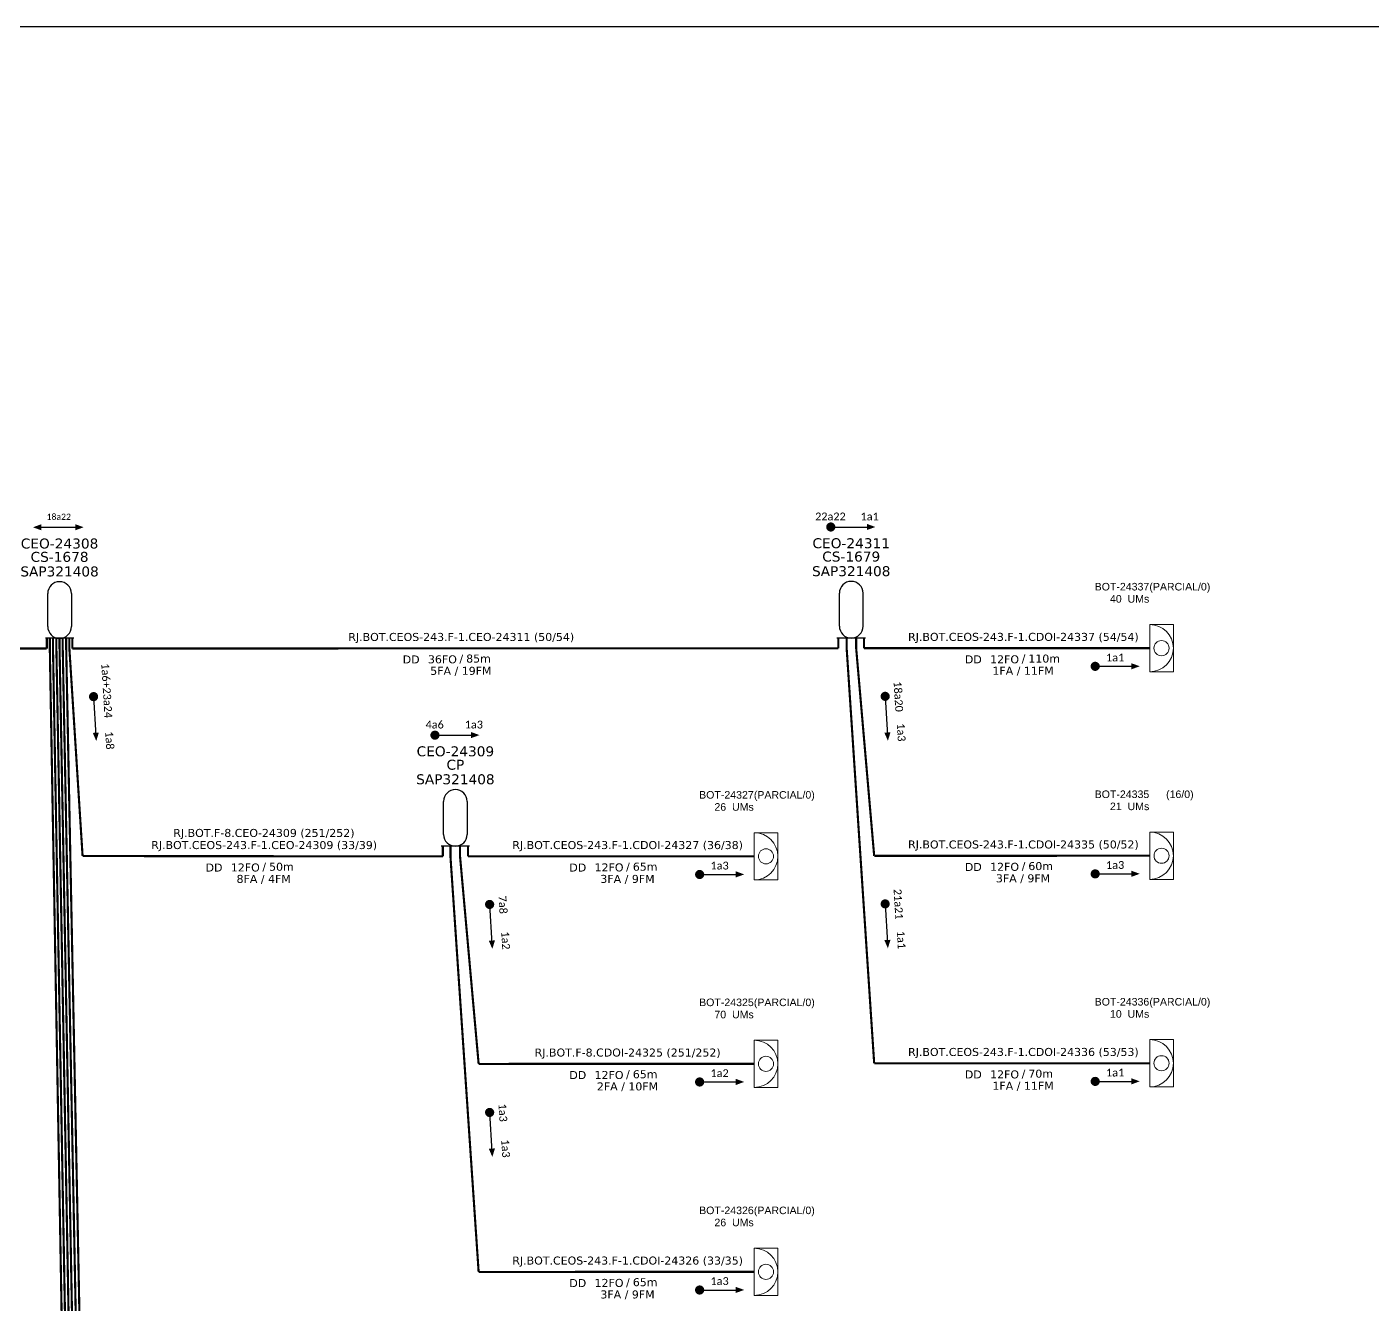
# Model space of a CAD drawing. Extents: x 890 to 4090, y 1694 to 3298.
# Drawn here: x 1332 to 1514.3, y 2115 to 2288.1 of the extents above; entities that cross this region are included whole.
import ezdxf
from ezdxf.enums import TextEntityAlignment as Align

# ---------------------------------------------------------------- set-up
doc = ezdxf.new("R2010")
doc.units = 0
doc.header["$MEASUREMENT"] = 0
doc.layers.get('0').update_dxf_attribs({"linetype": 'CONTINUOUS'})
for name, color, linetype, lineweight in [("20.0-LEGENDA DOS CDO'S", 1, 'CONTINUOUS', 0), ('20.1-CDO_INTERIOR', 1, 'CONTINUOUS', 0), ('40.1-ETIQUETAS', 1, 'CONTINUOUS', 20)]:
    doc.layers.add(name, color=color, linetype=linetype, lineweight=lineweight)
for name, color, linetype in [('20.4-CEOS', 1, 'CONTINUOUS'), ('CAP a instalar', 1, 'CONTINUOUS'), ('SETA', 7, 'CONTINUOUS'), ('UNIFILAR', 7, 'CONTINUOUS')]:
    doc.layers.add(name, color=color, linetype=linetype)
doc.styles.add('ARIAL', font='arial.ttf')
doc.styles.add('siredit', font='verdana.ttf')

# ---------------------------------------------------------------- blocks, each defined once
blk = doc.blocks.new('SAN')
at = {"layer": 'SETA'}
blk.add_lwpolyline([(-2.58, 0), (6.02, 0)], dxfattribs=at)
for points in [[(-2.1, -0.66), (-3.93, 0), (-2.1, 0.67)], [(5.33, 0.68), (7.16, 0.01), (5.33, -0.65)]]:
    blk.add_solid(points, dxfattribs=at)
blk = doc.blocks.new('ETIQUETA_RS5F')
at = {"layer": '40.1-ETIQUETAS', "color": 0, "style": 'siredit'}
blk.add_text('/', height=1.5, dxfattribs=at).set_placement((1.55, -1.95), align=Align.MIDDLE_RIGHT)
for tag, p in [('ETIQUETA_R_SECUNDARIA', (1.18, 2.1)), ('ETIQUETA_R_PRIMARIA', (1.18, 4.1)), ('F_ATIVAS/F_MORTAS', (1.11, -4.24))]:
    blk.add_attdef(tag, text='', height=1.5, dxfattribs=at).set_placement(p, align=Align.MIDDLE_CENTER)
for tag, p in [('TIPO_CABO', (-6.62, -2.12)), ('CAP_CABO', (0.37, -2.09))]:
    blk.add_attdef(tag, text='', height=1.5, dxfattribs=at).set_placement(p, align=Align.MIDDLE_RIGHT)
blk.add_attdef('METROS', text='', height=1.5, dxfattribs=at).set_placement((2.11, -1.95), align=Align.MIDDLE_LEFT)
for tag, p in [('FUSÃO_1', (0.82, -8.39)), ('FUSÃO_2', (0.82, -10.6)), ('FUSÃO_3', (0.82, -12.93)), ('FUSÃO_4', (0.82, -15.14)), ('FUSÃO_5', (0.82, -17.16))]:
    blk.add_attdef(tag, text='', height=1.5, dxfattribs=at).set_placement(p, align=Align.CENTER)
blk = doc.blocks.new('CDOI_INT')
at = {"layer": '20.1-CDO_INTERIOR', "color": 0, "lineweight": 18}
blk.add_lwpolyline([(4.25, -4.25), (4.25, 4.25), (0, 4.25), (0, -4.25)], close=True, dxfattribs=at)
blk.add_circle((2.12, 0), 1.36, dxfattribs=at)
blk.add_arc((0, 0), 4.25, 270, 90, dxfattribs=at)
at = {"layer": "20.0-LEGENDA DOS CDO'S", "color": 0, "style": 'ARIAL'}
for tag, p in [('CDO_N', (-0.08, 10.38)), ('SPLITER_1', (21.18, 10.38)), ('SPLITER_2', (21.19, 8.68)), ('SAP', (-0.08, 6.23)), ('SURVEY', (-0.08, 8.2)), ('1:XX', (5.94, -2.22)), ('UMS', (5.94, -4.24))]:
    blk.add_attdef(tag, p, '', height=1.36, dxfattribs=at)
blk.add_attdef('FIBRAS_UTILIZADAS', text='', height=1.36, dxfattribs=at).set_placement((15.34, 10.38), align=Align.CENTER)

msp = doc.modelspace()

# ---------------------------------------------------------------- linework, layer by layer
msp.add_lwpolyline([(890.38, 1694.07), (1728.95, 1694.07), (1728.95, 2288.07), (890.38, 2288.07), (890.38, 1694.07)])
at = {"const_width": 0.62, "elevation": 2.2}
for points in [[(1440.63, 2220.3, 1), (1441.25, 2220.3, 1)], [(1476.46, 2201.42, 1), (1477.08, 2201.42, 1)], [(1341.02, 2197.62, 1), (1341.06, 2197, 1)], [(1448.29, 2197.66, 1), (1448.33, 2197.04, 1)], [(1386.99, 2192.09, 1), (1387.61, 2192.09, 1)], [(1422.86, 2173.21, 1), (1423.48, 2173.21, 1)], [(1476.46, 2173.29, 1), (1477.08, 2173.29, 1)], [(1394.69, 2169.46, 1), (1394.73, 2168.84, 1)], [(1448.29, 2169.53, 1), (1448.33, 2168.92, 1)], [(1422.86, 2145.09, 1), (1423.48, 2145.09, 1)], [(1476.46, 2145.17, 1), (1477.08, 2145.17, 1)], [(1394.69, 2141.27, 1), (1394.73, 2140.65, 1)], [(1422.86, 2116.9, 1), (1423.48, 2116.9, 1)]]:
    msp.add_lwpolyline(points, format="xyb", close=True, dxfattribs=at)
at = {"layer": '20.1-CDO_INTERIOR', "color": 1, "lineweight": 18, "elevation": 2.2}
msp.add_lwpolyline([(1487.36, 2172.55), (1487.36, 2178.95), (1484.16, 2178.95), (1484.16, 2172.55)], close=True, dxfattribs=at)
at = {"layer": '20.1-CDO_INTERIOR', "color": 1, "lineweight": 18}
msp.add_circle((1485.76, 2175.75, 2.2), 1.02, dxfattribs=at)
msp.add_arc((1484.16, 2175.75, 2.2), 3.2, 270, 90, dxfattribs=at)
at = {"layer": '20.4-CEOS', "color": 0}
for p, q in [((1334.83, 2206.81, 2.2), (1334.83, 2211.29, 2.2)), ((1338.03, 2211.29, 2.2), (1338.03, 2206.81, 2.2)), ((1338.36, 2205.22, 2.2), (1334.51, 2205.22, 2.2))]:
    msp.add_line(p, q, dxfattribs=at)
at = {"layer": '20.4-CEOS', "color": 5}
for p, q in [((1442.11, 2206.85, 2.2), (1442.11, 2211.33, 2.2)), ((1445.3, 2211.33, 2.2), (1445.3, 2206.85, 2.2)), ((1445.63, 2205.25, 2.2), (1441.78, 2205.25, 2.2))]:
    msp.add_line(p, q, dxfattribs=at)
at = {"layer": '20.4-CEOS', "color": 8}
for p, q in [((1388.47, 2178.64, 2.2), (1388.47, 2183.12, 2.2)), ((1391.67, 2183.12, 2.2), (1391.67, 2178.64, 2.2)), ((1391.99, 2177.05, 2.2), (1388.14, 2177.05, 2.2))]:
    msp.add_line(p, q, dxfattribs=at)
at = {"layer": '20.4-CEOS', "color": 0}
for centre, start, end in [((1336.43, 2211.29, 2.2), 0, 180), ((1336.43, 2206.81, 2.2), 180, 0)]:
    msp.add_arc(centre, 1.6, start, end, dxfattribs=at)
at = {"layer": '20.4-CEOS', "color": 5}
for centre, start, end in [((1443.71, 2211.33, 2.2), 0, 180), ((1443.71, 2206.85, 2.2), 180, 0)]:
    msp.add_arc(centre, 1.6, start, end, dxfattribs=at)
at = {"layer": '20.4-CEOS', "color": 8}
for centre, start, end in [((1390.07, 2183.12, 2.2), 0, 180), ((1390.07, 2178.64, 2.2), 180, 0)]:
    msp.add_arc(centre, 1.6, start, end, dxfattribs=at)
at = {"layer": 'CAP a instalar', "color": 0, "ltscale": 7, "const_width": 0.289, "elevation": 2.2}
for points in [[(1230.85, 2203.83), (1334.7, 2203.83)], [(1334.7, 2203.83), (1334.7, 2205.22)], [(1335.11, 2203.83), (1335.11, 2205.22)], [(1339.61, 1950.36), (1335.11, 2203.83)], [(1338.17, 2203.83), (1338.17, 2205.22)], [(1338.17, 2203.83), (1441.97, 2203.87)], [(1441.97, 2203.87), (1441.97, 2205.25)]]:
    msp.add_lwpolyline(points, dxfattribs=at)
at = {"layer": 'CAP a instalar', "color": 8, "ltscale": 7, "const_width": 0.289, "elevation": 2.2}
for points in [[(1335.54, 2203.83), (1335.54, 2205.22)], [(1339.6, 1978.54), (1335.54, 2203.83)], [(1336, 2203.83), (1336, 2205.22)], [(1339.61, 2006.73), (1336, 2203.83)], [(1336.43, 2203.83), (1336.43, 2205.22)], [(1339.59, 2034.88), (1336.43, 2203.83)], [(1336.86, 2203.83), (1336.86, 2205.22)], [(1339.61, 2063.03), (1336.86, 2203.83)], [(1337.33, 2203.83), (1337.33, 2205.22)], [(1339.57, 2091.18), (1337.33, 2203.83)], [(1337.76, 2203.83), (1337.76, 2205.22)], [(1339.55, 2175.71), (1337.76, 2203.83)], [(1443.09, 2203.87), (1443.09, 2205.25)], [(1446.82, 2147.62), (1443.09, 2203.87)], [(1445.44, 2203.87), (1445.44, 2205.25)], [(1445.44, 2203.88), (1484.15, 2203.88)], [(1388.37, 2175.66), (1388.37, 2177.05)], [(1389.4, 2175.66), (1389.4, 2177.05)], [(1390.7, 2175.66), (1390.7, 2177.05)], [(1391.79, 2175.66), (1391.79, 2177.05)], [(1339.55, 2175.71), (1388.37, 2175.66)], [(1393.22, 2119.35), (1389.4, 2175.66)], [(1393.22, 2147.54), (1390.7, 2175.66)], [(1391.79, 2175.67), (1430.55, 2175.67)], [(1393.22, 2147.54), (1430.55, 2147.55)], [(1446.82, 2147.62), (1484.15, 2147.63)], [(1393.22, 2119.35), (1430.55, 2119.36)]]:
    msp.add_lwpolyline(points, dxfattribs=at)
at = {"layer": 'CAP a instalar', "color": 1, "ltscale": 7, "const_width": 0.289, "elevation": 2.2}
for points in [[(1444.38, 2203.87), (1444.38, 2205.25)], [(1446.82, 2175.74), (1444.38, 2203.87)], [(1446.82, 2175.74), (1484.15, 2175.75)]]:
    msp.add_lwpolyline(points, dxfattribs=at)
at = {"layer": 'SETA', "elevation": 2.2}
for points in [[(1440.94, 2220.3), (1446.27, 2220.3)], [(1440.94, 2220.3), (1446.27, 2220.3)], [(1476.77, 2201.42), (1482.1, 2201.42)], [(1341.04, 2197.31), (1341.36, 2192)], [(1448.31, 2197.35), (1448.63, 2192.03)], [(1387.3, 2192.09), (1392.63, 2192.09)], [(1387.3, 2192.09), (1392.63, 2192.09)], [(1423.17, 2173.21), (1428.5, 2173.21)], [(1476.77, 2173.29), (1482.1, 2173.29)], [(1394.71, 2169.15), (1395.03, 2163.83)], [(1448.31, 2169.23), (1448.63, 2163.91)], [(1423.17, 2145.09), (1428.5, 2145.09)], [(1476.77, 2145.17), (1482.1, 2145.17)], [(1394.71, 2140.96), (1395.03, 2135.64)], [(1423.17, 2116.9), (1428.5, 2116.9)]]:
    msp.add_lwpolyline(points, dxfattribs=at)
at = {"layer": 'SETA'}
for points in [[(1445.84, 2220.72, 2.2), (1446.98, 2220.3, 2.2), (1445.84, 2219.89, 2.2)], [(1445.84, 2220.72, 2.2), (1446.98, 2220.3, 2.2), (1445.84, 2219.89, 2.2)], [(1481.67, 2201.84, 2.2), (1482.81, 2201.43, 2.2), (1481.67, 2201.01, 2.2)], [(1341.75, 2192.45, 2.2), (1341.41, 2191.29, 2.2), (1340.93, 2192.4, 2.2)], [(1392.2, 2192.51, 2.2), (1393.34, 2192.1, 2.2), (1392.2, 2191.69, 2.2)], [(1392.2, 2192.51, 2.2), (1393.34, 2192.1, 2.2), (1392.2, 2191.69, 2.2)], [(1449.03, 2192.48, 2.2), (1448.68, 2191.33, 2.2), (1448.2, 2192.43, 2.2)], [(1428.07, 2173.64, 2.2), (1429.21, 2173.22, 2.2), (1428.07, 2172.81, 2.2)], [(1481.67, 2173.72, 2.2), (1482.81, 2173.3, 2.2), (1481.67, 2172.89, 2.2)], [(1395.43, 2164.28, 2.2), (1395.08, 2163.12, 2.2), (1394.6, 2164.23, 2.2)], [(1449.03, 2164.36, 2.2), (1448.68, 2163.2, 2.2), (1448.2, 2164.31, 2.2)], [(1481.67, 2145.59, 2.2), (1482.81, 2145.18, 2.2), (1481.67, 2144.76, 2.2)], [(1428.07, 2145.51, 2.2), (1429.21, 2145.1, 2.2), (1428.07, 2144.68, 2.2)], [(1395.43, 2136.09, 2.2), (1395.08, 2134.93, 2.2), (1394.6, 2136.04, 2.2)], [(1428.07, 2117.32, 2.2), (1429.21, 2116.91, 2.2), (1428.07, 2116.5, 2.2)]]:
    msp.add_solid(points, dxfattribs=at)

# ---------------------------------------------------------------- block references
at = {"layer": '20.1-CDO_INTERIOR', "color": 8, "ltscale": 11}
ref = msp.add_blockref('CDOI_INT', (1484.16, 2203.88, 2.2), dxfattribs=dict(at, xscale=0.7533554517852777, yscale=0.7533554517852777, zscale=0.7533554517852777))
ref.add_attrib('CDO_N', 'BOT-24337', dxfattribs={"layer": "20.0-LEGENDA DOS CDO'S", "color": 8, "height": 1.025, "style": 'ARIAL'}).set_placement((1484.1, 2211.7, 2.2), align=Align.RIGHT)
ref.add_attrib('FIBRAS_UTILIZADAS', '    (PARCIAL/0)', dxfattribs={"layer": "20.0-LEGENDA DOS CDO'S", "color": 8, "height": 1.0227, "style": 'ARIAL'}).set_placement((1487.45, 2211.7, 2.2), align=Align.CENTER)
ref.add_attrib('SURVEY', '40  UMs', dxfattribs={"layer": "20.0-LEGENDA DOS CDO'S", "color": 8, "height": 1.025, "style": 'ARIAL'}).set_placement((1484.1, 2210.05, 2.2), align=Align.RIGHT)
ref = msp.add_blockref('CDOI_INT', (1430.56, 2175.67, 2.2), dxfattribs=dict(at, xscale=0.7533554517852777, yscale=0.7533554517852777, zscale=0.7533554517852777))
ref.add_attrib('CDO_N', 'BOT-24327', dxfattribs={"layer": "20.0-LEGENDA DOS CDO'S", "color": 8, "height": 1.025, "style": 'ARIAL'}).set_placement((1430.5, 2183.49, 2.2), align=Align.RIGHT)
ref.add_attrib('FIBRAS_UTILIZADAS', '    (PARCIAL/0)', dxfattribs={"layer": "20.0-LEGENDA DOS CDO'S", "color": 8, "height": 1.0227, "style": 'ARIAL'}).set_placement((1433.85, 2183.49, 2.2), align=Align.CENTER)
ref.add_attrib('SURVEY', '26  UMs', dxfattribs={"layer": "20.0-LEGENDA DOS CDO'S", "color": 8, "height": 1.025, "style": 'ARIAL'}).set_placement((1430.5, 2181.85, 2.2), align=Align.RIGHT)
ref = msp.add_blockref('CDOI_INT', (1484.16, 2147.63, 2.2), dxfattribs=dict(at, xscale=0.7533554517852777, yscale=0.7533554517852777, zscale=0.7533554517852777))
ref.add_attrib('CDO_N', 'BOT-24336', dxfattribs={"layer": "20.0-LEGENDA DOS CDO'S", "color": 8, "height": 1.025, "style": 'ARIAL'}).set_placement((1484.1, 2155.45, 2.2), align=Align.RIGHT)
ref.add_attrib('FIBRAS_UTILIZADAS', '    (PARCIAL/0)', dxfattribs={"layer": "20.0-LEGENDA DOS CDO'S", "color": 8, "height": 1.0227, "style": 'ARIAL'}).set_placement((1487.45, 2155.45, 2.2), align=Align.CENTER)
ref.add_attrib('SURVEY', '10  UMs', dxfattribs={"layer": "20.0-LEGENDA DOS CDO'S", "color": 8, "height": 1.025, "style": 'ARIAL'}).set_placement((1484.1, 2153.8, 2.2), align=Align.RIGHT)
ref = msp.add_blockref('CDOI_INT', (1430.56, 2147.55, 2.2), dxfattribs=dict(at, xscale=0.7533554517852777, yscale=0.7533554517852777, zscale=0.7533554517852777))
ref.add_attrib('CDO_N', 'BOT-24325', dxfattribs={"layer": "20.0-LEGENDA DOS CDO'S", "color": 8, "height": 1.025, "style": 'ARIAL'}).set_placement((1430.5, 2155.37, 2.2), align=Align.RIGHT)
ref.add_attrib('FIBRAS_UTILIZADAS', '    (PARCIAL/0)', dxfattribs={"layer": "20.0-LEGENDA DOS CDO'S", "color": 8, "height": 1.0227, "style": 'ARIAL'}).set_placement((1433.85, 2155.37, 2.2), align=Align.CENTER)
ref.add_attrib('SURVEY', '70  UMs', dxfattribs={"layer": "20.0-LEGENDA DOS CDO'S", "color": 8, "height": 1.025, "style": 'ARIAL'}).set_placement((1430.5, 2153.72, 2.2), align=Align.RIGHT)
ref = msp.add_blockref('CDOI_INT', (1430.56, 2119.36, 2.2), dxfattribs=dict(at, xscale=0.7533554517852777, yscale=0.7533554517852777, zscale=0.7533554517852777))
ref.add_attrib('CDO_N', 'BOT-24326', dxfattribs={"layer": "20.0-LEGENDA DOS CDO'S", "color": 8, "height": 1.025, "style": 'ARIAL'}).set_placement((1430.5, 2127.18, 2.2), align=Align.RIGHT)
ref.add_attrib('FIBRAS_UTILIZADAS', '    (PARCIAL/0)', dxfattribs={"layer": "20.0-LEGENDA DOS CDO'S", "color": 8, "height": 1.0227, "style": 'ARIAL'}).set_placement((1433.85, 2127.18, 2.2), align=Align.CENTER)
ref.add_attrib('SURVEY', '26  UMs', dxfattribs={"layer": "20.0-LEGENDA DOS CDO'S", "color": 8, "height": 1.025, "style": 'ARIAL'}).set_placement((1430.5, 2125.54, 2.2), align=Align.RIGHT)
at = {"layer": '40.1-ETIQUETAS', "color": 0}
ref = msp.add_blockref('ETIQUETA_RS5F', (1390, 2203.88, 2.2), dxfattribs=dict(at, xscale=0.7229735360686504, yscale=0.7229735360686504, zscale=0.7229735360686504))
ref.add_attrib('ETIQUETA_R_SECUNDARIA', 'RJ.BOT.CEOS-243.F-1.CEO-24311 (50/54)', dxfattribs={"color": 0, "height": 1.0845, "style": 'siredit'}).set_placement((1390.86, 2205.4, 2.2), align=Align.MIDDLE_CENTER)
ref.add_attrib('TIPO_CABO', 'DD', dxfattribs={"color": 0, "height": 1.084, "style": 'siredit'}).set_placement((1385.22, 2202.35, 2.2), align=Align.MIDDLE_RIGHT)
ref.add_attrib('CAP_CABO', '36FO', dxfattribs={"color": 0, "height": 1.084, "style": 'siredit'}).set_placement((1390.27, 2202.37, 2.2), align=Align.MIDDLE_RIGHT)
ref.add_attrib('METROS', '85m', dxfattribs={"color": 0, "height": 1.084, "style": 'siredit'}).set_placement((1391.53, 2202.47, 2.2), align=Align.MIDDLE_LEFT)
ref.add_attrib('F_ATIVAS/F_MORTAS', '5FA / 19FM', dxfattribs={"color": 0, "height": 1.084, "style": 'siredit'}).set_placement((1390.81, 2200.81, 2.2), align=Align.MIDDLE_CENTER)
at = {"layer": '40.1-ETIQUETAS', "color": 8}
ref = msp.add_blockref('ETIQUETA_RS5F', (1466.19, 2203.89, 2.2), dxfattribs=dict(at, xscale=0.7229735360686504, yscale=0.7229735360686504, zscale=0.7229735360686504))
ref.add_attrib('ETIQUETA_R_SECUNDARIA', 'RJ.BOT.CEOS-243.F-1.CDOI-24337 (54/54)', dxfattribs={"color": 0, "height": 1.0845, "style": 'siredit'}).set_placement((1467.04, 2205.41, 2.2), align=Align.MIDDLE_CENTER)
ref.add_attrib('TIPO_CABO', 'DD', dxfattribs={"color": 0, "height": 1.084, "style": 'siredit'}).set_placement((1461.4, 2202.36, 2.2), align=Align.MIDDLE_RIGHT)
ref.add_attrib('CAP_CABO', '12FO', dxfattribs={"color": 0, "height": 1.084, "style": 'siredit'}).set_placement((1466.45, 2202.37, 2.2), align=Align.MIDDLE_RIGHT)
ref.add_attrib('METROS', '110m', dxfattribs={"color": 0, "height": 1.084, "style": 'siredit'}).set_placement((1467.71, 2202.47, 2.2), align=Align.MIDDLE_LEFT)
ref.add_attrib('F_ATIVAS/F_MORTAS', '1FA / 11FM', dxfattribs={"color": 0, "height": 1.084, "style": 'siredit'}).set_placement((1466.99, 2200.82, 2.2), align=Align.MIDDLE_CENTER)
ref = msp.add_blockref('ETIQUETA_RS5F', (1363.29, 2175.68, 2.2), dxfattribs=dict(at, xscale=0.7229735360686504, yscale=0.7229735360686504, zscale=0.7229735360686504))
ref.add_attrib('ETIQUETA_R_PRIMARIA', 'RJ.BOT.F-8.CEO-24309 (251/252)', dxfattribs={"color": 0, "height": 1.0845, "style": 'siredit'}).set_placement((1364.12, 2178.84, 2.2), align=Align.MIDDLE_CENTER)
ref.add_attrib('ETIQUETA_R_SECUNDARIA', 'RJ.BOT.CEOS-243.F-1.CEO-24309 (33/39)', dxfattribs={"color": 0, "height": 1.0845, "style": 'siredit'}).set_placement((1364.15, 2177.2, 2.2), align=Align.MIDDLE_CENTER)
ref.add_attrib('TIPO_CABO', 'DD', dxfattribs={"color": 0, "height": 1.084, "style": 'siredit'}).set_placement((1358.51, 2174.15, 2.2), align=Align.MIDDLE_RIGHT)
ref.add_attrib('CAP_CABO', '12FO', dxfattribs={"color": 0, "height": 1.084, "style": 'siredit'}).set_placement((1363.56, 2174.16, 2.2), align=Align.MIDDLE_RIGHT)
ref.add_attrib('METROS', '50m', dxfattribs={"color": 0, "height": 1.084, "style": 'siredit'}).set_placement((1364.82, 2174.26, 2.2), align=Align.MIDDLE_LEFT)
ref.add_attrib('F_ATIVAS/F_MORTAS', '8FA / 4FM', dxfattribs={"color": 0, "height": 1.084, "style": 'siredit'}).set_placement((1364.09, 2172.61, 2.2), align=Align.MIDDLE_CENTER)
ref = msp.add_blockref('ETIQUETA_RS5F', (1412.58, 2175.68, 2.2), dxfattribs=dict(at, xscale=0.7229735360686504, yscale=0.7229735360686504, zscale=0.7229735360686504))
ref.add_attrib('ETIQUETA_R_PRIMARIA', 'RJ.BOT.CEOS-243.F-1.CDOI-24327 (36/38)', dxfattribs={"color": 0, "height": 1.0845, "style": 'siredit'}).set_placement((1413.41, 2177.2, 2.2), align=Align.MIDDLE_CENTER)
ref.add_attrib('TIPO_CABO', 'DD', dxfattribs={"color": 0, "height": 1.084, "style": 'siredit'}).set_placement((1407.8, 2174.15, 2.2), align=Align.MIDDLE_RIGHT)
ref.add_attrib('CAP_CABO', '12FO', dxfattribs={"color": 0, "height": 1.084, "style": 'siredit'}).set_placement((1412.85, 2174.17, 2.2), align=Align.MIDDLE_RIGHT)
ref.add_attrib('METROS', '65m', dxfattribs={"color": 0, "height": 1.084, "style": 'siredit'}).set_placement((1414.11, 2174.27, 2.2), align=Align.MIDDLE_LEFT)
ref.add_attrib('F_ATIVAS/F_MORTAS', '3FA / 9FM', dxfattribs={"color": 0, "height": 1.084, "style": 'siredit'}).set_placement((1413.39, 2172.61, 2.2), align=Align.MIDDLE_CENTER)
at = {"layer": '40.1-ETIQUETAS', "color": 1}
ref = msp.add_blockref('ETIQUETA_RS5F', (1466.19, 2175.76, 2.2), dxfattribs=dict(at, xscale=0.7229735360686504, yscale=0.7229735360686504, zscale=0.7229735360686504))
ref.add_attrib('ETIQUETA_R_SECUNDARIA', 'RJ.BOT.CEOS-243.F-1.CDOI-24335 (50/52)', dxfattribs={"color": 0, "height": 1.0845, "style": 'siredit'}).set_placement((1467.04, 2177.28, 2.2), align=Align.MIDDLE_CENTER)
ref.add_attrib('TIPO_CABO', 'DD', dxfattribs={"color": 0, "height": 1.084, "style": 'siredit'}).set_placement((1461.4, 2174.23, 2.2), align=Align.MIDDLE_RIGHT)
ref.add_attrib('CAP_CABO', '12FO', dxfattribs={"color": 0, "height": 1.084, "style": 'siredit'}).set_placement((1466.45, 2174.25, 2.2), align=Align.MIDDLE_RIGHT)
ref.add_attrib('METROS', '60m', dxfattribs={"color": 0, "height": 1.084, "style": 'siredit'}).set_placement((1467.71, 2174.35, 2.2), align=Align.MIDDLE_LEFT)
ref.add_attrib('F_ATIVAS/F_MORTAS', '3FA / 9FM', dxfattribs={"color": 0, "height": 1.084, "style": 'siredit'}).set_placement((1466.99, 2172.69, 2.2), align=Align.MIDDLE_CENTER)
at = {"layer": '40.1-ETIQUETAS', "color": 8}
ref = msp.add_blockref('ETIQUETA_RS5F', (1412.58, 2147.56, 2.2), dxfattribs=dict(at, xscale=0.7229735360686504, yscale=0.7229735360686504, zscale=0.7229735360686504))
ref.add_attrib('ETIQUETA_R_PRIMARIA', 'RJ.BOT.F-8.CDOI-24325 (251/252)', dxfattribs={"color": 0, "height": 1.0845, "style": 'siredit'}).set_placement((1413.41, 2149.08, 2.2), align=Align.MIDDLE_CENTER)
ref.add_attrib('TIPO_CABO', 'DD', dxfattribs={"color": 0, "height": 1.084, "style": 'siredit'}).set_placement((1407.8, 2146.03, 2.2), align=Align.MIDDLE_RIGHT)
ref.add_attrib('CAP_CABO', '12FO', dxfattribs={"color": 0, "height": 1.084, "style": 'siredit'}).set_placement((1412.85, 2146.04, 2.2), align=Align.MIDDLE_RIGHT)
ref.add_attrib('METROS', '65m', dxfattribs={"color": 0, "height": 1.084, "style": 'siredit'}).set_placement((1414.11, 2146.14, 2.2), align=Align.MIDDLE_LEFT)
ref.add_attrib('F_ATIVAS/F_MORTAS', '2FA / 10FM', dxfattribs={"color": 0, "height": 1.084, "style": 'siredit'}).set_placement((1413.39, 2144.49, 2.2), align=Align.MIDDLE_CENTER)
ref = msp.add_blockref('ETIQUETA_RS5F', (1466.19, 2147.64, 2.2), dxfattribs=dict(at, xscale=0.7229735360686504, yscale=0.7229735360686504, zscale=0.7229735360686504))
ref.add_attrib('ETIQUETA_R_SECUNDARIA', 'RJ.BOT.CEOS-243.F-1.CDOI-24336 (53/53)', dxfattribs={"color": 0, "height": 1.0845, "style": 'siredit'}).set_placement((1467.04, 2149.16, 2.2), align=Align.MIDDLE_CENTER)
ref.add_attrib('TIPO_CABO', 'DD', dxfattribs={"color": 0, "height": 1.084, "style": 'siredit'}).set_placement((1461.4, 2146.11, 2.2), align=Align.MIDDLE_RIGHT)
ref.add_attrib('CAP_CABO', '12FO', dxfattribs={"color": 0, "height": 1.084, "style": 'siredit'}).set_placement((1466.45, 2146.12, 2.2), align=Align.MIDDLE_RIGHT)
ref.add_attrib('METROS', '70m', dxfattribs={"color": 0, "height": 1.084, "style": 'siredit'}).set_placement((1467.71, 2146.22, 2.2), align=Align.MIDDLE_LEFT)
ref.add_attrib('F_ATIVAS/F_MORTAS', '1FA / 11FM', dxfattribs={"color": 0, "height": 1.084, "style": 'siredit'}).set_placement((1466.99, 2144.57, 2.2), align=Align.MIDDLE_CENTER)
ref = msp.add_blockref('ETIQUETA_RS5F', (1412.58, 2119.37, 2.2), dxfattribs=dict(at, xscale=0.7229735360686504, yscale=0.7229735360686504, zscale=0.7229735360686504))
ref.add_attrib('ETIQUETA_R_PRIMARIA', 'RJ.BOT.CEOS-243.F-1.CDOI-24326 (33/35)', dxfattribs={"color": 0, "height": 1.0845, "style": 'siredit'}).set_placement((1413.41, 2120.89, 2.2), align=Align.MIDDLE_CENTER)
ref.add_attrib('TIPO_CABO', 'DD', dxfattribs={"color": 0, "height": 1.084, "style": 'siredit'}).set_placement((1407.8, 2117.84, 2.2), align=Align.MIDDLE_RIGHT)
ref.add_attrib('CAP_CABO', '12FO', dxfattribs={"color": 0, "height": 1.084, "style": 'siredit'}).set_placement((1412.85, 2117.86, 2.2), align=Align.MIDDLE_RIGHT)
ref.add_attrib('METROS', '65m', dxfattribs={"color": 0, "height": 1.084, "style": 'siredit'}).set_placement((1414.11, 2117.96, 2.2), align=Align.MIDDLE_LEFT)
ref.add_attrib('F_ATIVAS/F_MORTAS', '3FA / 9FM', dxfattribs={"color": 0, "height": 1.084, "style": 'siredit'}).set_placement((1413.39, 2116.3, 2.2), align=Align.MIDDLE_CENTER)
at = {"layer": 'UNIFILAR', "color": 5, "lineweight": -3, "xscale": 0.6198332864937347, "yscale": 0.6198332864937347, "zscale": 0.6198332864937347}
msp.add_blockref('SAN', (1335.26, 2220.26, 2.2), dxfattribs=at)

# ---------------------------------------------------------------- texts
at = {"insert": (1336.32, 2221.68, 2.2), "char_height": 0.843, "width": 15.7182, "attachment_point": 5}
msp.add_mtext('\\C7;\\fCalibri|b0|i0|c0|p34;18a22', dxfattribs=at)
at = {"color": 0, "char_height": 1.0604, "width": 15.7182, "attachment_point": 5}
for s, insert in [('\\C7;\\fCalibri|b0|i0|c0|p34;22a22', (1440.89, 2221.72, 2.2)), ('\\C7;\\fCalibri|b0|i0|c0|p34;1a1', (1446.21, 2221.72, 2.2)), ('\\C7;\\fCalibri|b0|i0|c0|p34;1a1', (1479.47, 2202.61, 2.2)), ('\\C7;\\fCalibri|b0|i0|c0|p34;4a6', (1387.26, 2193.52, 2.2)), ('\\C7;\\fCalibri|b0|i0|c0|p34;1a3', (1392.57, 2193.52, 2.2)), ('\\C7;\\fCalibri|b0|i0|c0|p34;1a3', (1425.87, 2174.41, 2.2)), ('\\C7;\\fCalibri|b0|i0|c0|p34;1a3', (1479.47, 2174.49, 2.2)), ('\\C7;\\fCalibri|b0|i0|c0|p34;1a2', (1425.87, 2146.28, 2.2)), ('\\C7;\\fCalibri|b0|i0|c0|p34;1a1', (1479.47, 2146.36, 2.2)), ('\\C7;\\fCalibri|b0|i0|c0|p34;1a3', (1425.87, 2118.1, 2.2))]:
    msp.add_mtext(s, dxfattribs=dict(at, insert=insert))
at = {"color": 0, "char_height": 1.0604, "width": 15.7182, "attachment_point": 5, "rotation": 273.4639}
for s, insert in [('\\C7;\\fCalibri|b0|i0|c0|p34;1a6+23a24', (1342.83, 2198.12, 2.2)), ('\\C7;\\fCalibri|b0|i0|c0|p34;18a20', (1450.1, 2197.32, 2.2)), ('\\C7;\\fCalibri|b0|i0|c0|p34;1a3', (1450.48, 2192.47, 2.2)), ('\\C7;\\fCalibri|b0|i0|c0|p34;1a8', (1343.21, 2191.38, 2.2)), ('\\C7;\\fCalibri|b0|i0|c0|p34;21a21', (1450.1, 2169.19, 2.2)), ('\\C7;\\fCalibri|b0|i0|c0|p34;7a8', (1396.5, 2169.11, 2.2)), ('\\C7;\\fCalibri|b0|i0|c0|p34;1a2', (1396.88, 2164.27, 2.2)), ('\\C7;\\fCalibri|b0|i0|c0|p34;1a1', (1450.48, 2164.35, 2.2)), ('\\C7;\\fCalibri|b0|i0|c0|p34;1a3', (1396.5, 2140.93, 2.2)), ('\\C7;\\fCalibri|b0|i0|c0|p34;1a3', (1396.88, 2136.08, 2.2))]:
    msp.add_mtext(s, dxfattribs=dict(at, insert=insert))
at = {"layer": "20.0-LEGENDA DOS CDO'S", "color": 1, "linetype": 'Continuous', "style": 'ARIAL'}
for s, p in [('BOT-24335', (1484.1, 2183.57, 2.2)), ('21  UMs', (1484.1, 2181.93, 2.2))]:
    msp.add_text(s, height=1.025, dxfattribs=at).set_placement(p, align=Align.RIGHT)
msp.add_text('    (16/0)', height=1.023, dxfattribs=at).set_placement((1487.45, 2183.57, 2.2), align=Align.CENTER)
at = {"layer": '20.4-CEOS', "color": 0, "style": 'siredit'}
for tag, text, height, p in [('CEO-24308', 'CEOSXXX', 1.353, (1336.43, 2218.74, 2.2)), ('CS-1678', '', 1.35, (1336.43, 2216.93, 2.2)), ('SAP321408', '', 1.35, (1336.43, 2214.95, 2.2))]:
    msp.add_attdef(tag, text=text, height=height, dxfattribs=at).set_placement(p, align=Align.TOP_CENTER)
at = {"layer": '20.4-CEOS', "color": 5, "style": 'siredit'}
for tag, text, height, p in [('CEO-24311', 'CEOSXXX', 1.353, (1443.71, 2218.78, 2.2)), ('CS-1679', '', 1.35, (1443.71, 2216.97, 2.2)), ('SAP321408', '', 1.35, (1443.71, 2214.99, 2.2))]:
    msp.add_attdef(tag, text=text, height=height, dxfattribs=at).set_placement(p, align=Align.TOP_CENTER)
at = {"layer": '20.4-CEOS', "color": 8, "style": 'siredit'}
for tag, text, height, p in [('CEO-24309', 'CEOSXXX', 1.353, (1390.07, 2190.58, 2.2)), ('CP', '', 1.35, (1390.07, 2188.76, 2.2)), ('SAP321408', '', 1.35, (1390.07, 2186.79, 2.2))]:
    msp.add_attdef(tag, text=text, height=height, dxfattribs=at).set_placement(p, align=Align.TOP_CENTER)

doc.saveas('drawing.dxf')
